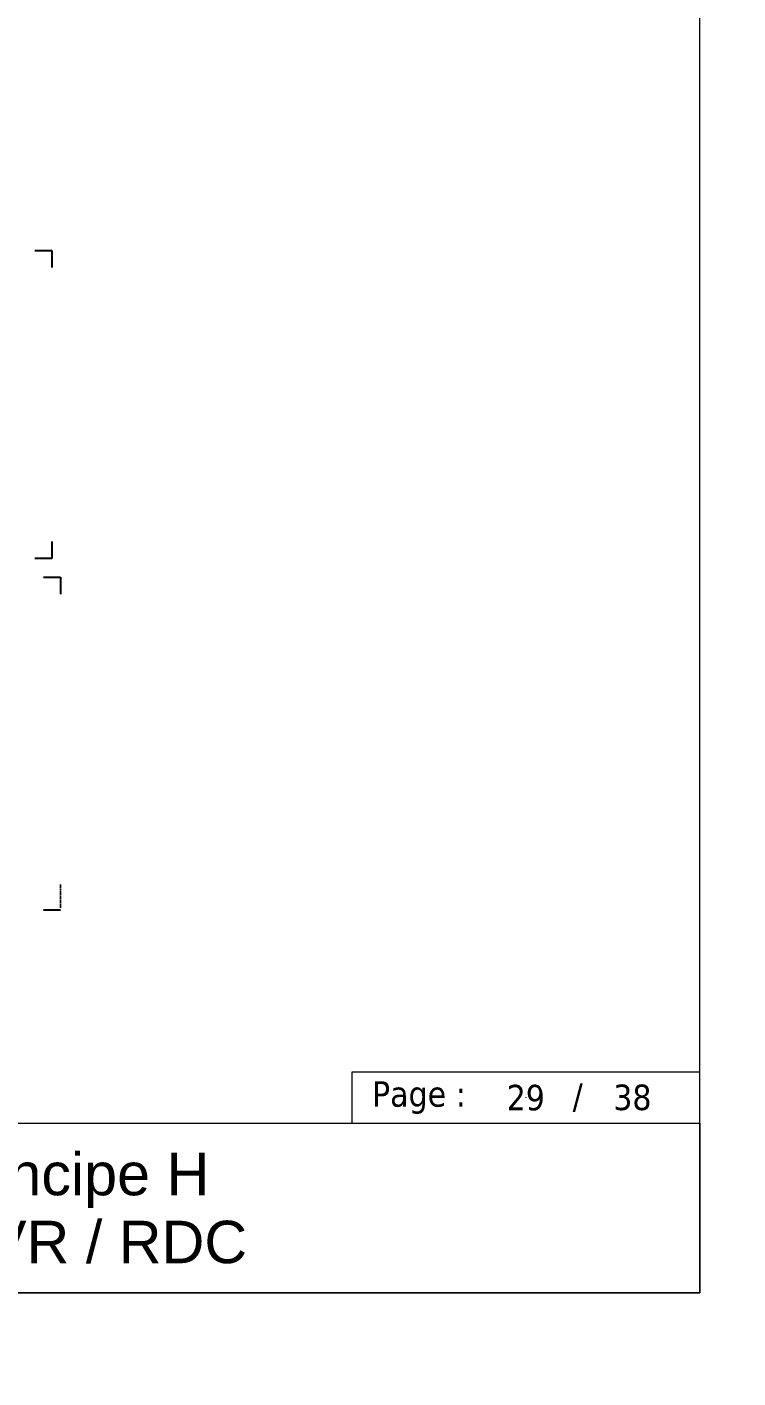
# Model space of a CAD drawing. Header units: millimetres. Extents: x -20000 to 230000, y -17405 to 25402.
# Drawn here: x 75537 to 79725, y -10000 to -2048 of the extents above; entities that cross this region are included whole.
import ezdxf
from ezdxf.enums import TextEntityAlignment as Align

# ---------------------------------------------------------------- set-up
doc = ezdxf.new("R2010")
doc.units = ezdxf.units.MM
doc.header["$PDMODE"] = 35
doc.header["$PDSIZE"] = 0.5
doc.linetypes.add('POINTILLE', pattern=[6.35, 0, -6.35])
doc.layers.get('0').update_dxf_attribs({"lineweight": 13})
doc.layers.get('Defpoints').update_dxf_attribs({"true_color": 0xc2a584})
for name, color, linetype, lineweight in [('0 - 1 (validé)', 3, 'Continuous', 13), ('1 - Cartouche', 7, 'Continuous', 13), ('1 - Texte', 7, 'Continuous', 13)]:
    doc.layers.add(name, color=color, linetype=linetype, lineweight=lineweight)
for name, color, linetype, lineweight, plot in [('0 - Trame', 1, 'Continuous', 0, False), ('Intouchable', 252, 'Continuous', 13, False), ('Non visible', 163, 'Continuous', 25, False)]:
    doc.layers.add(name, color=color, linetype=linetype, lineweight=lineweight, plot=plot)
doc.styles.get("Standard").update_dxf_attribs({"font": 'ARIALUNI.TTF'})
doc.styles.add('Texte Poralu', font='tahomabd.ttf')

# ---------------------------------------------------------------- blocks, each defined once
blk = doc.blocks.new('Cadre Coupe_Elev')
at = {"const_width": 20}
blk.add_lwpolyline([(500, 9500), (1500, 9500), (1500, 8500), (500, 8500)], close=True, dxfattribs=at)
for p in [(2000, 9500), (3500, 9500), (5000, 9500), (6500, 9500), (8000, 9500), (2000, 1500), (3500, 1500), (5000, 1500), (6500, 1500), (8000, 1500), (2000, 500), (3500, 500), (5000, 500), (6500, 500), (8000, 500)]:
    blk.add_point(p)
at = {"layer": '0 - Trame'}
for points in [[(500, 500), (9500, 500), (9500, 9500), (500, 9500)], [(500, 1500), (9500, 1500), (9500, 500), (500, 500)]]:
    blk.add_lwpolyline(points, close=True, dxfattribs=at)
for p in [(0, 10000), (10000, 10000), (0, 0), (10000, 0)]:
    blk.add_point(p, dxfattribs=at)
at = {"layer": 'Defpoints'}
for p in [(5000, 5730), (5000, 3733.5), (5000, 1200), (5000, 1000), (5000, 800)]:
    blk.add_point(p, dxfattribs=at)
at = {"color": 7}
blk.add_attdef('REPERE_1', text='', height=300, dxfattribs=at).set_placement((1000, 9000), align=Align.MIDDLE_CENTER)
at = {"layer": '1 - Texte', "color": 7}
for tag, p in [('DEFINITION1', (5000, 1200)), ('DEFINITION2', (5000, 800))]:
    blk.add_attdef(tag, text='', height=250, dxfattribs=at).set_placement(p, align=Align.MIDDLE_CENTER)
at = {"layer": 'Non visible', "style": 'Texte Poralu'}
for p in [(5447.1, 4905.8), (5447.1, 4605.8)]:
    blk.add_attdef('REPERE_2', text='', height=35, dxfattribs=at).set_placement(p, align=Align.MIDDLE_LEFT)
blk = doc.blocks.new('Cadre centrage dessin')
at = {"layer": 'Defpoints'}
for p, q in [((-682.5, 906.5), (-582.5, 906.5)), ((-682.5, 806.5), (-682.5, 906.5)), ((582.5, 906.5), (682.5, 906.5)), ((682.5, 906.5), (682.5, 806.5)), ((-30.1, -39.9), (30.1, 39.9)), ((30.1, -39.9), (-30.1, 39.9)), ((-682.5, -906.5), (-682.5, -806.5)), ((682.5, -806.5), (682.5, -906.5)), ((-582.5, -906.5), (-682.5, -906.5)), ((682.5, -906.5), (582.5, -906.5)), ((-735, -1016.5), (-635, -1016.5)), ((-735, -1116.5), (-735, -1016.5)), ((635, -1016.5), (735, -1016.5)), ((735, -1016.5), (735, -1116.5)), ((-30, -2036.5), (30, -1956.5)), ((30, -2036.5), (-30, -1956.5)), ((-735, -2976.5), (-735, -2876.5)), ((-635, -2976.5), (-735, -2976.5)), ((735, -2976.5), (635, -2976.5))]:
    blk.add_line(p, q, dxfattribs=at)
at = {"layer": 'Defpoints', "linetype": 'POINTILLE', "ltscale": 2}
for p, q in [((682.5, -906.5), (682.5, -906.5)), ((682.5, -906.5), (682.5, -906.5)), ((735, -2829.5), (735, -2829.5)), ((735, -2829.5), (735, -2976.5))]:
    blk.add_line(p, q, dxfattribs=at)
blk = doc.blocks.new('Cartouche - Total de page')
at = {"layer": '1 - Cartouche', "color": 0, "insert": (0, 0), "char_height": 5, "attachment_point": 5, "style": 'Texte Poralu'}
blk.add_mtext('38', dxfattribs=at)

msp = doc.modelspace()

# ---------------------------------------------------------------- linework, layer by layer
at = {"layer": 'Intouchable'}
msp.add_lwpolyline([(77450, -8500), (79500, -8500), (79500, -8200), (77450, -8200)], close=True, dxfattribs=at)
msp.add_point((78475, -8350), dxfattribs=at)

# ---------------------------------------------------------------- block references
at = {"layer": '0 - 1 (validé)'}
ref = msp.add_blockref('Cadre Coupe_Elev', (70000, -10000), dxfattribs=at)
ref.add_attrib('REPERE_1', 'H', dxfattribs={"layer": '0', "color": 7, "height": 300}).set_placement((71000, -1000), align=Align.MIDDLE_CENTER)
ref.add_attrib('REPERE_2', 'H', dxfattribs={"layer": 'Non visible', "height": 35, "style": 'Texte Poralu'}).set_placement((75447.12, -5094.2), align=Align.MIDDLE_LEFT)
ref.add_attrib('REPERE_2', 'H', dxfattribs={"layer": 'Non visible', "height": 35, "style": 'Texte Poralu'}).set_placement((75447.12, -5394.2), align=Align.MIDDLE_LEFT)
ref.add_attrib('DEFINITION1', 'Coupe de Principe H', dxfattribs={"layer": '1 - Texte', "color": 7, "height": 250}).set_placement((75000, -8800), align=Align.MIDDLE_CENTER)
ref.add_attrib('DEFINITION2', 'Fenêtre avec VR / RDC', dxfattribs={"layer": '1 - Texte', "color": 7, "height": 250}).set_placement((75000, -9200), align=Align.MIDDLE_CENTER)
at = {"layer": 'Intouchable'}
msp.add_blockref('Cadre centrage dessin', (75000, -4270), dxfattribs=at)
at = {"layer": 'Intouchable', "xscale": 30, "yscale": 30, "zscale": 30}
msp.add_blockref('Cartouche - Total de page', (79102.9, -8350), dxfattribs=at)

# ---------------------------------------------------------------- texts
at = {"style": 'Texte Poralu'}
msp.add_attdef('29', text='', height=150, dxfattribs=at).set_placement((78475, -8350), align=Align.MIDDLE_CENTER)
at = {"layer": 'Intouchable', "char_height": 150, "style": 'Texte Poralu'}
for s, insert, attachment_point in [('Page : ', (77569.36, -8350), 4), ('/', (78780.84, -8350), 5)]:
    msp.add_mtext(s, dxfattribs=dict(at, insert=insert, attachment_point=attachment_point))

doc.saveas('drawing.dxf')
